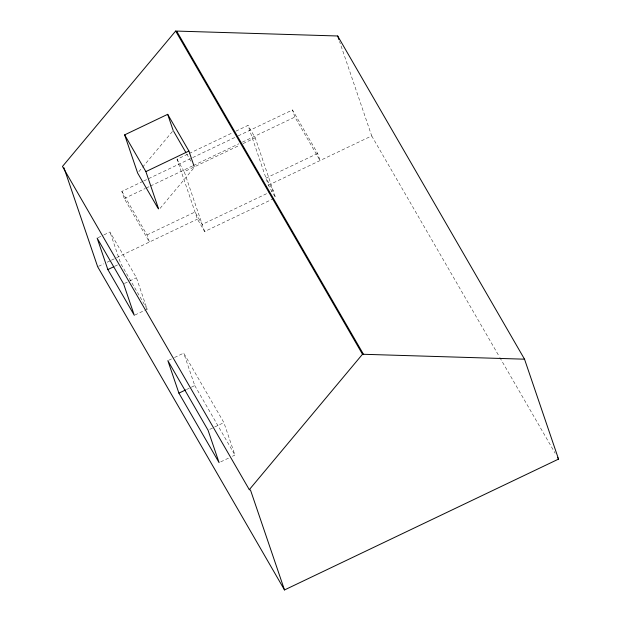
<?xml version="1.0" encoding="UTF-8"?>
<svg xmlns="http://www.w3.org/2000/svg" width="621" height="621" viewBox="0 0 621 621"><rect width="100%" height="100%" fill="white"/><g stroke="black" fill="none" stroke-linecap="round" stroke-linejoin="round"><path stroke-width="0.47" stroke-dasharray="3.1 2.33" d="M138.879 171.613L141.945 167.949M142.558 167.212L172.591 131.287M160.109 208.345L194.435 167.282M273.845 198.487L204.612 231.54L197.424 219.112L177.047 159.263L188.303 153.892M189.164 153.48L232.433 132.816M235.895 131.163L248.012 125.38L255.2 137.815L275.577 197.657L268.388 185.229L248.012 125.38M121.856 191.423L147.014 234.932L149.428 242.027L124.278 198.518L121.856 191.423L142.861 181.394M143.73 180.975L191.858 157.998M192.727 157.579L237.354 136.271M238.223 135.859L292.475 109.956L317.626 153.465L320.04 160.56L294.89 117.051L292.475 109.956M124.278 198.518L145.275 188.497M146.152 188.078L149.645 186.409M150.523 185.989L192.518 165.931M193.395 165.52L238.891 143.793M242.392 142.124L294.89 117.051M204.612 231.54L184.235 171.699L239.621 145.252M243.083 143.598L255.2 137.815M98.002 237.711L103.133 235.258M103.986 234.847L109.979 231.99L136.434 277.758L147.138 309.204L135.161 314.925M147.014 234.932L195.01 212.009L202.19 224.445L269.693 192.207M317.626 153.465L265.967 178.126L273.155 190.554L270.562 191.796M98.522 266.339L103.699 263.863M107.146 262.217L110.6 260.572M111.462 260.16L115.778 258.095M116.639 257.684L197.424 219.112M268.388 185.229L371.7 135.898L339.555 41.483M114.691 266.293L118.114 264.662M124.456 283.479L128.733 281.437M129.595 281.026L136.434 277.758M168.695 360.281L173.701 357.89M174.532 357.494L183.715 353.108L223.894 422.606L234.94 455.069L232.44 456.264M186.416 389.553L194.761 385.571L183.715 353.108M209.704 429.383L213.88 427.388M214.711 426.992L223.894 422.606M220.758 461.838L229.102 457.856M371.7 135.898L499.338 356.679M499.82 357.517L555.143 453.221M186.711 153.923L191.058 161.437M177.047 159.263L184.235 171.699M194.761 385.571L234.94 455.069M147.138 309.204L120.684 263.436L109.979 231.99"/><path stroke-width="0.93" d="M175.65 31.05L62.457 166.467L249.3 489.666L250.488 490.039L284.503 589.95L558.543 459.098L524.528 359.186L337.684 35.987L175.65 31.05L362.493 354.249L524.528 359.186M249.3 489.666L362.493 354.249M157.92 208.136L137.652 173.08L124.642 134.873L167.678 114.326L188.908 151.05L194.125 166.381M158.572 208.897L145.881 171.598L188.908 151.05M107.844 269.561L97.14 238.115L123.602 283.882L134.307 315.328L107.844 269.561L113.837 266.704M178.91 393.14L167.856 360.677L208.035 430.174L219.089 462.637L178.91 393.14L185.586 389.949M557.573 457.421L558.543 459.098M176.838 31.423L363.681 354.622M173.686 131.388L185.749 152.254M124.642 134.873L145.881 171.598M284.503 589.95L97.66 266.751L63.955 167.755M337.684 35.987L338.934 39.651M167.678 114.326L173.205 130.557"/></g></svg>
